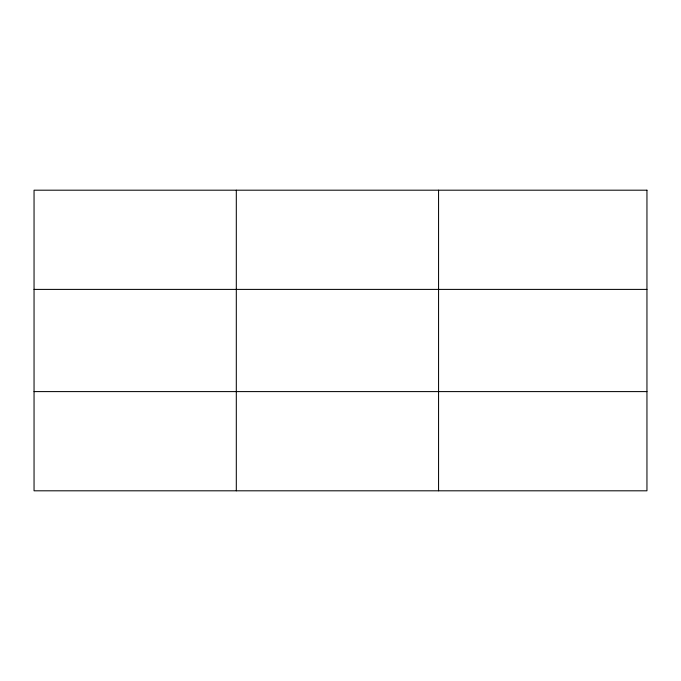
<?xml version="1.0" encoding="UTF-8"?>
<svg xmlns="http://www.w3.org/2000/svg" width="681" height="681" viewBox="0 0 681 681"><rect width="100%" height="100%" fill="white"/><g stroke="black" fill="none" stroke-linecap="round" stroke-linejoin="round"><path stroke-width="1.02" d="M236.307 490.805L236.307 190.195M438.564 490.805L438.564 190.195M34.05 289.399L646.95 289.399M34.05 391.601L646.95 391.601M646.95 190.195L646.95 490.805L34.05 490.805L34.05 190.195L646.95 190.195"/></g></svg>
